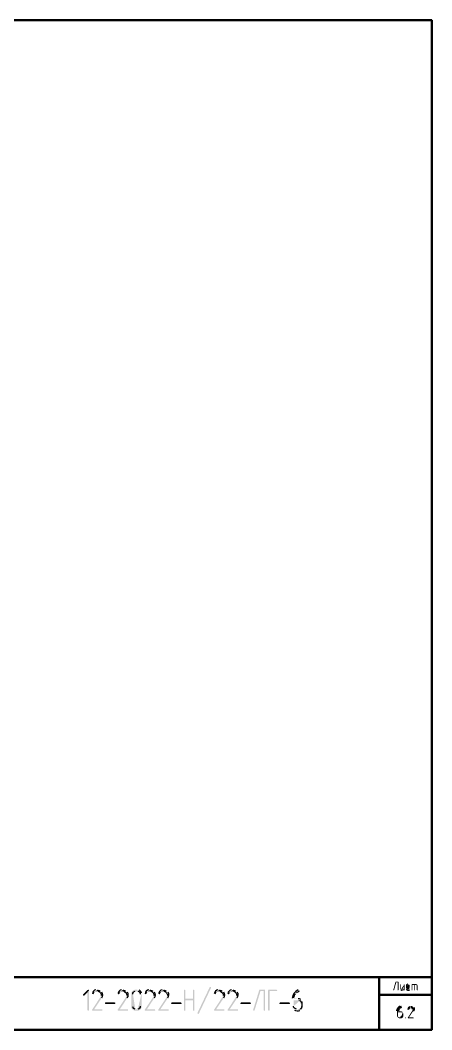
# Model space of a CAD drawing. Header units: millimetres. Extents: x -211 to 10565, y -2293 to 2244.
# Drawn here: x 4225.6 to 4342.6, y -367 to -80.1 of the extents above; entities that cross this region are included whole.
import ezdxf

# ---------------------------------------------------------------- set-up
doc = ezdxf.new("R2010")
doc.units = ezdxf.units.MM
doc.layers.add('PDF _Геометрия', color=7, linetype='Continuous')
doc.layers.add('PDF _Сплошная заливка', color=7, linetype='Continuous')

msp = doc.modelspace()

# ---------------------------------------------------------------- hatches: boundary and pattern name
at = {"layer": 'PDF _Сплошная заливка', "transparency": 33554559}
for points in [[(4244.9, -355.57), (4244.76, -355.63), (4243.47, -356.92), (4243.4, -357.07), (4243.47, -357.22), (4243.63, -357.28), (4243.78, -357.22), (4244.69, -356.29), (4245.12, -355.78), (4245.05, -355.63)], [(4272.31, -355.57), (4272.16, -355.63), (4272.1, -355.78), (4272.1, -361.37), (4272.16, -361.51), (4272.31, -361.56), (4272.48, -361.51), (4272.48, -361.49), (4272.52, -361.34), (4272.52, -358.57), (4274.68, -358.57), (4272.52, -358.13), (4272.52, -355.78), (4272.45, -355.63)], [(4274.89, -355.57), (4274.74, -355.63), (4274.68, -355.78), (4274.68, -358.13), (4272.52, -358.13), (4274.68, -358.57), (4274.68, -361.37), (4274.74, -361.51), (4274.89, -361.56), (4275.04, -361.51), (4275.04, -361.49), (4275.1, -361.34), (4275.1, -355.78), (4275.04, -355.63)], [(4279.8, -355.06), (4276.37, -362.32), (4276.28, -362.42), (4276.18, -362.44), (4276.01, -362.4), (4275.95, -362.25), (4275.97, -362.15), (4279.42, -354.89), (4279.46, -354.81), (4279.59, -354.76), (4279.76, -354.81), (4279.82, -354.95)], [(4294.99, -355.57), (4293.7, -355.57), (4293.59, -355.59), (4293.51, -355.72), (4291.8, -361.28), (4291.77, -361.34), (4291.84, -361.49), (4292.01, -361.56), (4292.11, -361.53), (4292.2, -361.41), (4293.87, -355.99), (4294.78, -355.99), (4295.2, -355.78), (4295.2, -355.74), (4295.14, -355.61)], [(4298.4, -355.57), (4296.24, -355.57), (4296.09, -355.63), (4296.05, -355.78), (4296.05, -361.37), (4296.11, -361.51), (4296.26, -361.56), (4296.43, -361.51), (4296.43, -361.49), (4296.47, -361.34), (4296.47, -355.99), (4298.42, -355.99), (4298.57, -355.93), (4298.63, -355.78), (4298.55, -355.63)], [(4332.99, -353.26), (4332.34, -353.26), (4332.25, -353.35), (4331.64, -355.59), (4331.64, -355.65), (4331.66, -355.69), (4331.68, -355.72), (4331.77, -355.74), (4331.83, -355.72), (4331.83, -355.69), (4331.87, -355.65), (4332.47, -353.52), (4332.87, -353.52), (4333.12, -353.39), (4333.1, -353.32), (4333.06, -353.28)], [(4333.12, -353.39), (4332.87, -353.52), (4332.87, -355.65), (4332.93, -355.72), (4332.99, -355.74), (4333.02, -355.74), (4333.08, -355.72), (4333.1, -355.67), (4333.12, -355.61)], [(4333.76, -354), (4333.71, -354), (4333.65, -354.04), (4333.65, -354.07), (4333.63, -354.13), (4333.63, -355.36), (4333.65, -355.42), (4333.69, -355.48), (4333.71, -355.55), (4334.12, -355.48), (4334.1, -355.48), (4334.01, -355.46), (4333.95, -355.42), (4333.9, -355.38), (4333.86, -355.25), (4333.86, -354.09), (4333.84, -354.04), (4333.82, -354.02)], [(4338.05, -354), (4336.93, -354), (4336.87, -354.02), (4336.82, -354.07), (4336.82, -355.65), (4336.85, -355.69), (4336.87, -355.72), (4336.95, -355.74), (4336.97, -355.74), (4337.04, -355.72), (4337.06, -355.67), (4337.06, -354.26), (4338.05, -354.26), (4338.45, -354.19), (4338.41, -354.15), (4338.37, -354.13), (4338.33, -354.09), (4338.26, -354.04), (4338.14, -354)], [(4337.8, -354.26), (4337.57, -354.26), (4337.57, -355.65), (4337.61, -355.69), (4337.61, -355.72), (4337.69, -355.74), (4337.71, -355.74), (4337.78, -355.72), (4337.8, -355.67), (4337.8, -355.61)], [(4338.45, -354.19), (4338.05, -354.26), (4338.12, -354.26), (4338.18, -354.28), (4338.24, -354.32), (4338.26, -354.36), (4338.29, -354.42), (4338.31, -354.51), (4338.31, -355.65), (4338.35, -355.69), (4338.35, -355.72), (4338.43, -355.74), (4338.45, -355.74), (4338.52, -355.72), (4338.54, -355.67), (4338.56, -355.61), (4338.56, -354.51), (4338.54, -354.47), (4338.54, -354.38), (4338.5, -354.26)], [(4245.12, -355.78), (4244.69, -356.29), (4244.69, -361.37), (4244.76, -361.51), (4244.9, -361.56), (4245.05, -361.51), (4245.05, -361.49), (4245.12, -361.34)], [(4295.2, -355.78), (4294.78, -355.99), (4294.78, -361.37), (4294.84, -361.51), (4294.99, -361.56), (4295.14, -361.51), (4295.14, -361.49), (4295.2, -361.34)], [(4252.42, -359.63), (4249.83, -359.63), (4249.69, -359.57), (4249.62, -359.42), (4249.69, -359.29), (4249.81, -359.21), (4252.42, -359.21), (4252.54, -359.27), (4252.63, -359.42), (4252.56, -359.57)], [(4271.25, -359.63), (4268.67, -359.63), (4268.52, -359.57), (4268.46, -359.42), (4268.52, -359.29), (4268.65, -359.21), (4271.25, -359.21), (4271.38, -359.27), (4271.46, -359.42), (4271.4, -359.57)], [(4290.95, -359.63), (4288.37, -359.63), (4288.22, -359.57), (4288.16, -359.42), (4288.22, -359.29), (4288.35, -359.21), (4290.95, -359.21), (4291.08, -359.27), (4291.16, -359.42), (4291.1, -359.57)], [(4302.04, -359.63), (4299.46, -359.63), (4299.31, -359.57), (4299.24, -359.42), (4299.31, -359.29), (4299.43, -359.21), (4302.04, -359.21), (4302.16, -359.27), (4302.25, -359.42), (4302.19, -359.57)], [(4335.09, -363.46), (4335.17, -363.5), (4335.22, -363.59), (4335.17, -363.67), (4335.09, -363.71), (4334.98, -363.67), (4334.96, -363.59), (4334.98, -363.5), (4335.07, -363.46)]]:
    msp.add_hatch(color=256, dxfattribs=at).paths.add_polyline_path(points)
h = msp.add_hatch(color=256, dxfattribs=at)
h.paths.add_polyline_path([(4247.42, -355.57), (4247.27, -355.57), (4247.1, -355.61)], flags=0)
h.paths.add_polyline_path([(4246.07, -356.67), (4246.13, -356.82), (4246.28, -356.86), (4246.41, -356.84), (4246.47, -356.73), (4246.49, -356.71), (4246.58, -356.52), (4246.66, -356.37), (4246.77, -356.27), (4246.89, -356.16), (4247.1, -356.05), (4247.27, -356.01), (4247.44, -356.01), (4248.5, -355.99), (4248.37, -355.86), (4248.08, -355.69), (4247.91, -355.65), (4247.76, -355.61), (4247.59, -355.57)], flags=0)
h = msp.add_hatch(color=256, dxfattribs=at)
h.paths.add_polyline_path([(4254.7, -355.57), (4254.55, -355.57), (4254.38, -355.61)], flags=0)
h.paths.add_polyline_path([(4253.35, -356.67), (4253.41, -356.82), (4253.56, -356.86), (4253.69, -356.84), (4253.75, -356.73), (4253.77, -356.71), (4253.85, -356.52), (4253.94, -356.37), (4254.05, -356.27), (4254.17, -356.16), (4254.38, -356.05), (4254.55, -356.01), (4254.72, -356.01), (4255.78, -355.99), (4255.65, -355.86), (4255.36, -355.69), (4255.19, -355.65), (4255.04, -355.61), (4254.87, -355.57)], flags=0)
h = msp.add_hatch(color=256, dxfattribs=at)
h.paths.add_polyline_path([(4258.83, -355.57), (4258.24, -355.57), (4258.07, -355.61), (4257.9, -355.67), (4257.75, -355.74), (4257.49, -355.95), (4258.83, -355.99), (4259, -356.01)], flags=0)
h.paths.add_polyline_path([(4259.7, -356.86), (4259.7, -360.29)], flags=0)
h.paths.add_polyline_path([(4259, -361.11), (4258.83, -361.13), (4258.4, -361.13), (4259.74, -361.18), (4259.95, -360.92), (4260.01, -360.77), (4260.08, -360.6), (4260.1, -360.46), (4260.12, -360.27), (4260.12, -356.86), (4260.08, -356.52)], flags=0)
h.paths.add_polyline_path([(4259.34, -355.67), (4259.17, -355.61), (4259, -355.57)], flags=0)
h = msp.add_hatch(color=256, dxfattribs=at)
h.paths.add_polyline_path([(4262.4, -355.57), (4262.26, -355.57), (4262.09, -355.61)], flags=0)
h.paths.add_polyline_path([(4261.05, -356.67), (4261.11, -356.82), (4261.26, -356.86), (4261.39, -356.84), (4261.45, -356.73), (4261.47, -356.71), (4261.56, -356.52), (4261.64, -356.37), (4261.75, -356.27), (4261.87, -356.16), (4262.09, -356.05), (4262.26, -356.01), (4262.42, -356.01), (4263.48, -355.99), (4263.36, -355.86), (4263.06, -355.69), (4262.89, -355.65), (4262.74, -355.61), (4262.57, -355.57)], flags=0)
h = msp.add_hatch(color=256, dxfattribs=at)
h.paths.add_polyline_path([(4266.25, -355.57), (4266.11, -355.57), (4265.94, -355.61)], flags=0)
h.paths.add_polyline_path([(4264.9, -356.67), (4264.96, -356.82), (4265.11, -356.86), (4265.24, -356.84), (4265.3, -356.73), (4265.32, -356.71), (4265.41, -356.52), (4265.49, -356.37), (4265.6, -356.27), (4265.73, -356.16), (4265.77, -356.14), (4265.94, -356.05), (4266.11, -356.01), (4266.28, -356.01), (4267.33, -355.99), (4267.21, -355.86), (4266.91, -355.69), (4266.74, -355.65), (4266.59, -355.61), (4266.42, -355.57)], flags=0)
h = msp.add_hatch(color=256, dxfattribs=at)
h.paths.add_polyline_path([(4282.1, -355.57), (4281.96, -355.57), (4281.79, -355.61)], flags=0)
h.paths.add_polyline_path([(4280.75, -356.67), (4280.81, -356.82), (4280.96, -356.86), (4281.09, -356.84), (4281.15, -356.73), (4281.17, -356.71), (4281.26, -356.52), (4281.34, -356.37), (4281.45, -356.27), (4281.58, -356.16), (4281.62, -356.14), (4281.79, -356.05), (4281.96, -356.01), (4282.13, -356.01), (4283.18, -355.99), (4283.06, -355.86), (4282.76, -355.69), (4282.59, -355.65), (4282.44, -355.61), (4282.27, -355.57)], flags=0)
h = msp.add_hatch(color=256, dxfattribs=at)
h.paths.add_polyline_path([(4285.96, -355.57), (4285.81, -355.57), (4285.64, -355.61)], flags=0)
h.paths.add_polyline_path([(4284.6, -356.67), (4284.66, -356.82), (4284.81, -356.86), (4284.94, -356.84), (4285, -356.73), (4285.02, -356.71), (4285.11, -356.52), (4285.19, -356.37), (4285.3, -356.27), (4285.43, -356.16), (4285.64, -356.05), (4285.81, -356.01), (4285.98, -356.01), (4287.03, -355.99), (4286.91, -355.86), (4286.61, -355.69), (4286.44, -355.65), (4286.29, -355.61), (4286.12, -355.57)], flags=0)
h = msp.add_hatch(color=256, dxfattribs=at)
h.paths.add_polyline_path([(4304.81, -355.57), (4304.72, -355.59), (4304.58, -355.63)], flags=0)
h.paths.add_polyline_path([(4302.88, -358.02), (4302.86, -358.19), (4302.86, -360.27)], flags=0)
h.paths.add_polyline_path([(4302.86, -360.27, 0.217845), (4303.26, -361.18)], flags=0)
h.paths.add_polyline_path([(4303.26, -361.18), (4303.37, -361.28), (4303.52, -361.39)], flags=0)
h.paths.add_polyline_path([(4305.06, -361.47), (4305.36, -361.3), (4305.49, -361.18), (4304.15, -361.13)], flags=0)
h.paths.add_polyline_path([(4303.29, -360.27), (4303.29, -358.55), (4304.58, -358.55), (4305.49, -358.51), (4305.36, -358.38)], flags=0)
h.paths.add_polyline_path([(4304.58, -358.13), (4303.29, -358.13), (4303.31, -358.04), (4303.31, -357.9)], flags=0)
h.paths.add_polyline_path([(4303.86, -356.73), (4304.07, -356.48)], flags=0)
h.paths.add_polyline_path([(4304.98, -355.88), (4305, -355.8), (4304.96, -355.63)], flags=0)
h = msp.add_hatch(color=256, dxfattribs=at)
h.paths.add_polyline_path([(4334.73, -354), (4334.71, -354), (4334.65, -354.04), (4334.62, -354.07), (4334.6, -354.13), (4334.6, -355.48), (4334.12, -355.48), (4333.71, -355.55), (4333.78, -355.59), (4333.8, -355.61)], flags=0)
h.paths.add_polyline_path([(4334.12, -355.74), (4334.75, -355.74), (4334.81, -355.72), (4334.86, -355.67), (4334.86, -354.09), (4334.79, -354.02)], flags=0)
h = msp.add_hatch(color=256, dxfattribs=at)
h.paths.add_polyline_path([(4336.21, -354), (4335.79, -354), (4335.72, -354.02)], flags=0)
h.paths.add_polyline_path([(4335.34, -355.25), (4335.34, -355.36)], flags=0)
h.paths.add_polyline_path([(4336.21, -355.74), (4336.23, -355.74), (4336.3, -355.69), (4336.32, -355.67), (4336.32, -355.59), (4336.3, -355.53), (4336.27, -355.5), (4336.21, -355.48), (4335.81, -355.48), (4335.72, -355.46), (4335.66, -355.42), (4335.62, -355.38), (4335.58, -355.25), (4335.58, -354.47), (4335.6, -354.4), (4335.62, -354.38), (4335.66, -354.32), (4335.7, -354.3), (4335.77, -354.26), (4336.23, -354.26), (4336.3, -354.21), (4336.32, -354.19), (4336.32, -354.11), (4336.3, -354.04), (4336.27, -354.02)], flags=0)
h = msp.add_hatch(color=256, dxfattribs=at)
h.paths.add_polyline_path([(4248.5, -355.99), (4247.44, -356.01), (4247.53, -356.01), (4247.7, -356.03)], flags=0)
h.paths.add_polyline_path([(4248.56, -357.2), (4248.52, -357.35), (4248.46, -357.51), (4248.37, -357.66), (4246.03, -361.22), (4245.98, -361.32), (4246.05, -361.49), (4246.19, -361.56), (4248.78, -361.56), (4248.92, -361.49), (4248.97, -361.34), (4248.9, -361.2), (4248.76, -361.13), (4246.6, -361.13), (4248.73, -357.92)], flags=0)
h.paths.add_polyline_path([(4248.76, -356.24), (4248.65, -356.12)], flags=0)
h = msp.add_hatch(color=256, dxfattribs=at)
h.paths.add_polyline_path([(4255.78, -355.99), (4254.72, -356.01), (4254.81, -356.01), (4254.98, -356.03)], flags=0)
h.paths.add_polyline_path([(4255.84, -357.2), (4255.8, -357.35), (4255.74, -357.51), (4255.65, -357.66), (4253.3, -361.22), (4253.26, -361.32), (4253.33, -361.49), (4253.47, -361.56), (4256.06, -361.56), (4256.2, -361.49), (4256.25, -361.34), (4256.18, -361.2), (4256.03, -361.13), (4253.88, -361.13), (4256.01, -357.92)], flags=0)
h.paths.add_polyline_path([(4256.03, -356.24), (4255.93, -356.12)], flags=0)
h = msp.add_hatch(color=256, dxfattribs=at)
h.paths.add_polyline_path([(4257.49, -355.95), (4257.28, -356.2), (4257.22, -356.35), (4257.16, -356.52), (4257.11, -356.86), (4257.11, -360.29), (4257.16, -360.62), (4257.22, -360.77), (4257.3, -360.92), (4257.39, -361.05), (4257.62, -361.28), (4257.77, -361.39), (4257.92, -361.45), (4258.07, -361.51), (4258.4, -361.56), (4259, -361.56), (4259.17, -361.51), (4259.31, -361.47), (4259.61, -361.3), (4259.74, -361.18), (4258.4, -361.13), (4258.26, -361.11)], flags=0)
h.paths.add_polyline_path([(4257.56, -360.43), (4257.54, -360.27), (4257.54, -356.86)], flags=0)
h.paths.add_polyline_path([(4258.24, -356.01), (4258.4, -355.99), (4258.83, -355.99)], flags=0)
h = msp.add_hatch(color=256, dxfattribs=at)
h.paths.add_polyline_path([(4263.48, -355.99), (4262.42, -356.01), (4262.51, -356.01), (4262.68, -356.03)], flags=0)
h.paths.add_polyline_path([(4263.55, -357.2), (4263.5, -357.35), (4263.44, -357.51), (4263.36, -357.66), (4261.01, -361.22), (4260.96, -361.32), (4261.03, -361.49), (4261.18, -361.56), (4263.76, -361.56), (4263.91, -361.49), (4263.95, -361.34), (4263.88, -361.2), (4263.74, -361.13), (4261.58, -361.13), (4263.72, -357.92)], flags=0)
h.paths.add_polyline_path([(4263.74, -356.24), (4263.63, -356.12)], flags=0)
h = msp.add_hatch(color=256, dxfattribs=at)
h.paths.add_polyline_path([(4267.33, -355.99), (4266.28, -356.01), (4266.36, -356.01), (4266.53, -356.03)], flags=0)
h.paths.add_polyline_path([(4267.4, -357.2), (4267.36, -357.35), (4267.29, -357.51), (4267.21, -357.66), (4264.86, -361.22), (4264.82, -361.32), (4264.88, -361.49), (4265.03, -361.56), (4267.61, -361.56), (4267.76, -361.49), (4267.8, -361.34), (4267.74, -361.2), (4267.59, -361.13), (4265.43, -361.13), (4267.57, -357.92)], flags=0)
h.paths.add_polyline_path([(4267.59, -356.24), (4267.48, -356.12)], flags=0)
h = msp.add_hatch(color=256, dxfattribs=at)
h.paths.add_polyline_path([(4283.18, -355.99), (4282.13, -356.01), (4282.21, -356.01), (4282.38, -356.03)], flags=0)
h.paths.add_polyline_path([(4283.25, -357.2), (4283.2, -357.35), (4283.14, -357.51), (4283.06, -357.66), (4280.71, -361.22), (4280.67, -361.32), (4280.73, -361.49), (4280.88, -361.56), (4283.46, -361.56), (4283.61, -361.49), (4283.65, -361.34), (4283.59, -361.2), (4283.44, -361.13), (4281.28, -361.13), (4283.42, -357.92)], flags=0)
h.paths.add_polyline_path([(4283.44, -356.24), (4283.33, -356.12)], flags=0)
h = msp.add_hatch(color=256, dxfattribs=at)
h.paths.add_polyline_path([(4287.03, -355.99), (4285.98, -356.01), (4286.06, -356.01), (4286.23, -356.03)], flags=0)
h.paths.add_polyline_path([(4287.1, -357.2), (4287.06, -357.35), (4286.99, -357.51), (4286.91, -357.66), (4284.56, -361.22), (4284.52, -361.32), (4284.58, -361.49), (4284.73, -361.56), (4287.31, -361.56), (4287.46, -361.49), (4287.5, -361.34), (4287.44, -361.2), (4287.29, -361.13), (4285.13, -361.13), (4287.27, -357.92)], flags=0)
h.paths.add_polyline_path([(4287.29, -356.24), (4287.18, -356.12)], flags=0)
h = msp.add_hatch(color=256, dxfattribs=at)
h.paths.add_polyline_path([(4305.49, -358.51), (4304.58, -358.55), (4304.75, -358.57), (4304.92, -358.61)], flags=0)
h.paths.add_polyline_path([(4305.44, -359.42), (4305.44, -360.27), (4305.42, -360.43), (4305.38, -360.6), (4305.3, -360.75), (4305.19, -360.88), (4305.06, -360.98), (4304.92, -361.07), (4304.75, -361.11), (4304.58, -361.13), (4304.15, -361.13), (4305.49, -361.18), (4305.7, -360.92), (4305.76, -360.77), (4305.82, -360.6), (4305.85, -360.46), (4305.87, -360.27), (4305.87, -359.42), (4305.82, -359.08), (4305.76, -358.91), (4305.7, -358.76), (4305.61, -358.64)], flags=0)
h = msp.add_hatch(color=256, dxfattribs=at)
h.paths.add_polyline_path([(4333.84, -360.22), (4333.8, -360.24), (4333.71, -360.27)], flags=0)
h.paths.add_polyline_path([(4332.72, -361.66), (4332.72, -363.08), (4332.74, -363.16), (4332.87, -363.42), (4332.95, -363.5), (4333.02, -363.55), (4333.1, -363.61), (4333.27, -363.69), (4333.35, -363.71), (4333.8, -363.71), (4333.9, -363.69), (4333.99, -363.65), (4334.07, -363.61), (4334.16, -363.57), (4334.24, -363.5), (4333.46, -363.46), (4333.38, -363.46), (4333.29, -363.44), (4333.19, -363.38), (4333.06, -363.25), (4332.99, -363.16), (4332.97, -363.06), (4332.97, -361.98), (4333.71, -361.98), (4334.24, -361.94), (4334.16, -361.87), (4334.1, -361.81), (4334.01, -361.77), (4333.9, -361.75), (4333.82, -361.73), (4332.97, -361.73), (4332.97, -361.58)], flags=0)
h.paths.add_polyline_path([(4333.29, -360.9), (4333.35, -360.84), (4333.42, -360.75)], flags=0)
h.paths.add_polyline_path([(4333.95, -360.41), (4333.97, -360.35), (4333.93, -360.27)], flags=0)
h = msp.add_hatch(color=256, dxfattribs=at)
h.paths.add_polyline_path([(4337.18, -360.48), (4336.57, -360.48), (4336.61, -360.48), (4336.72, -360.5)], flags=0)
h.paths.add_polyline_path([(4337.23, -361.09), (4337.23, -361.18), (4337.21, -361.26), (4337.16, -361.37), (4337.1, -361.45), (4335.75, -363.52), (4335.72, -363.59), (4335.77, -363.67), (4335.85, -363.71), (4337.33, -363.71), (4337.42, -363.67), (4337.46, -363.59), (4337.42, -363.5), (4337.33, -363.46), (4336.08, -363.46), (4337.31, -361.6)], flags=0)
h.paths.add_polyline_path([(4337.33, -360.62), (4337.27, -360.54)], flags=0)
h = msp.add_hatch(color=256, dxfattribs=at)
h.paths.add_polyline_path([(4336.55, -360.22), (4336.47, -360.22), (4336.36, -360.24), (4336.27, -360.27), (4336.19, -360.31), (4336.11, -360.37), (4336.04, -360.41), (4335.92, -360.54), (4335.85, -360.62), (4335.81, -360.71), (4335.77, -360.82), (4335.77, -360.86), (4335.81, -360.94)], flags=0)
h.paths.add_polyline_path([(4336.47, -360.5), (4336.57, -360.48), (4337.18, -360.48), (4337.02, -360.35), (4336.85, -360.27), (4336.74, -360.24), (4336.66, -360.22)], flags=0)
h = msp.add_hatch(color=256, dxfattribs=at)
h.paths.add_polyline_path([(4334.24, -361.94), (4333.71, -361.98), (4333.82, -361.98), (4333.9, -362), (4333.99, -362.04), (4334.07, -362.11), (4334.12, -362.19), (4334.18, -362.28), (4334.2, -362.36), (4334.2, -363.06)], flags=0)
h.paths.add_polyline_path([(4333.82, -363.46), (4333.46, -363.46), (4334.24, -363.5), (4334.31, -363.42), (4334.35, -363.35), (4334.41, -363.25), (4334.45, -363.08), (4334.45, -362.38), (4334.43, -362.28), (4334.41, -362.19), (4334.37, -362.11), (4334.31, -362.02)], flags=0)

# ---------------------------------------------------------------- linework, layer by layer
at = {"layer": 'PDF _Геометрия', "lineweight": 50}
msp.add_lwpolyline([(3947.52, -366.97), (3947.52, -80.06), (4342.58, -80.06), (4342.58, -366.97)], close=True, dxfattribs=at)
for points in [[(4342.58, -366.97), (4157.64, -366.97), (4157.64, -351.97), (4342.58, -351.97), (4342.58, -366.97), (4342.58, -351.97)], [(4327.6, -351.97), (4327.6, -366.97)], [(4327.6, -356.99), (4342.58, -356.99)]]:
    msp.add_lwpolyline(points, dxfattribs=at)
at = {"layer": 'PDF _Геометрия', "lineweight": 25}
for points in [[(4247.1, -355.61), (4246.58, -355.7), (4246.15, -356.16), (4246.07, -356.67)], [(4254.38, -355.61), (4253.86, -355.7), (4253.43, -356.16), (4253.35, -356.67)], [(4260.08, -356.52), (4260.01, -356.2), (4259.63, -355.77), (4259.34, -355.67)], [(4262.09, -355.61), (4261.57, -355.7), (4261.13, -356.16), (4261.05, -356.67)], [(4265.94, -355.61), (4265.42, -355.7), (4264.98, -356.16), (4264.9, -356.67)], [(4281.79, -355.61), (4281.27, -355.7), (4280.83, -356.16), (4280.75, -356.67)], [(4285.64, -355.61), (4285.12, -355.7), (4284.68, -356.16), (4284.6, -356.67)], [(4304.58, -355.63), (4303.6, -356.1), (4303.02, -356.96), (4302.88, -358.02)], [(4333.8, -355.61), (4333.89, -355.69), (4333.99, -355.75), (4334.12, -355.74)], [(4335.72, -354.02), (4335.13, -354.18), (4335.42, -354.79), (4335.34, -355.25)], [(4335.34, -355.36), (4335.48, -355.75), (4335.82, -355.78), (4336.21, -355.74)], [(4247.7, -356.03), (4248.2, -356.13), (4248.68, -356.66), (4248.56, -357.2)], [(4248.73, -357.92), (4249.07, -357.36), (4249.14, -356.8), (4248.76, -356.24)], [(4254.98, -356.03), (4255.48, -356.13), (4255.96, -356.66), (4255.84, -357.2)], [(4256.01, -357.92), (4256.35, -357.36), (4256.42, -356.8), (4256.03, -356.24)], [(4257.54, -356.86), (4257.53, -356.45), (4257.84, -356.07), (4258.24, -356.01)], [(4259, -356.01), (4259.39, -356.08), (4259.71, -356.45), (4259.7, -356.86)], [(4262.68, -356.03), (4263.18, -356.13), (4263.66, -356.66), (4263.55, -357.2)], [(4263.72, -357.92), (4264.05, -357.36), (4264.12, -356.8), (4263.74, -356.24)], [(4266.53, -356.03), (4267.03, -356.13), (4267.52, -356.66), (4267.4, -357.2)], [(4267.57, -357.92), (4267.9, -357.36), (4267.97, -356.8), (4267.59, -356.24)], [(4282.38, -356.03), (4282.88, -356.13), (4283.36, -356.66), (4283.25, -357.2)], [(4283.42, -357.92), (4283.75, -357.36), (4283.82, -356.8), (4283.44, -356.24)], [(4286.23, -356.03), (4286.73, -356.13), (4287.22, -356.66), (4287.1, -357.2)], [(4287.27, -357.92), (4287.6, -357.36), (4287.67, -356.8), (4287.29, -356.24)], [(4303.31, -357.9), (4303.39, -357.53), (4303.6, -357), (4303.86, -356.73)], [(4304.07, -356.48), (4304.37, -356.17), (4304.75, -356.09), (4304.98, -355.88)], [(4305.36, -358.38), (4305.03, -358.2), (4304.95, -358.16), (4304.58, -358.13)], [(4304.92, -358.61), (4305.25, -358.78), (4305.43, -359.04), (4305.44, -359.42)], [(4258.26, -361.11), (4257.92, -361.08), (4257.64, -360.75), (4257.56, -360.43)], [(4259.7, -360.29), (4259.7, -360.67), (4259.38, -361.06), (4259, -361.11)], [(4304.15, -361.13), (4303.68, -361.13), (4303.3, -360.72), (4303.29, -360.27)], [(4303.52, -361.39), (4303.87, -361.61), (4304.69, -361.62), (4305.06, -361.47)]]:
    msp.add_open_spline(points, degree=3, dxfattribs=at)
at = {"layer": 'PDF _Геометрия', "lineweight": 50}
for points in [[(4333.71, -360.27), (4333.13, -360.57), (4332.81, -361.01), (4332.72, -361.66)], [(4332.97, -361.58), (4333.03, -361.33), (4333.14, -361.1), (4333.29, -360.9)], [(4333.42, -360.75), (4333.73, -360.48), (4333.79, -360.57), (4333.95, -360.41)], [(4335.81, -360.94), (4336.08, -361.14), (4335.94, -360.58), (4336.47, -360.5)], [(4336.72, -360.5), (4336.97, -360.55), (4337.24, -360.82), (4337.23, -361.09)], [(4337.31, -361.6), (4337.53, -361.26), (4337.55, -360.97), (4337.33, -360.62)], [(4334.2, -363.06), (4334.19, -363.29), (4334, -363.38), (4333.82, -363.46)]]:
    msp.add_open_spline(points, degree=3, dxfattribs=at)

doc.saveas('drawing.dxf')
